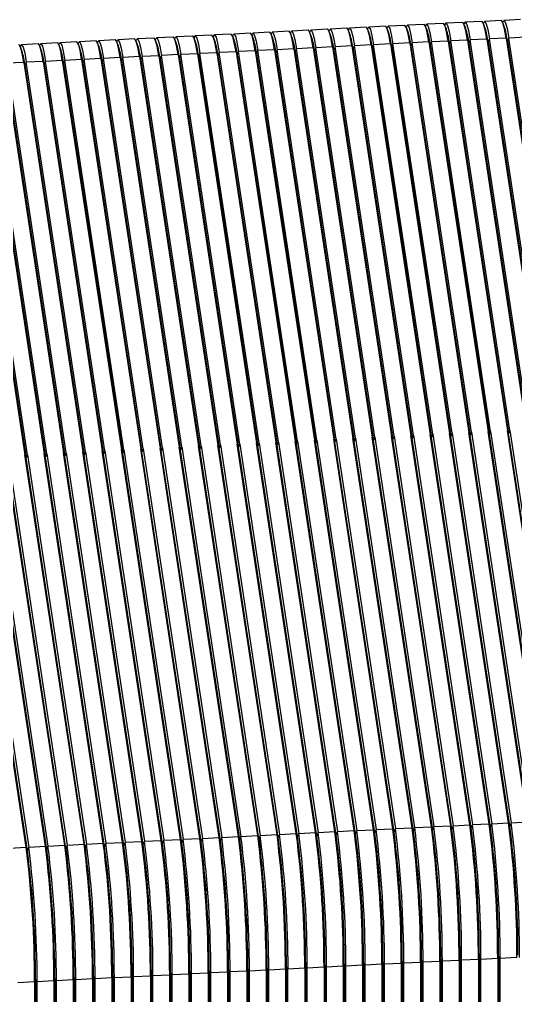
# Model space of a CAD drawing. Header units: millimetres. Extents: x 334 to 3694, y 0 to 2376.
# Drawn here: x 2527.93 to 2535.61, y 1133.98 to 1149.11 of the extents above; entities that cross this region are included whole.
import ezdxf

# ---------------------------------------------------------------- set-up
doc = ezdxf.new("R2010")
doc.units = ezdxf.units.MM
doc.header["$LTSCALE"] = 3
doc.layers.add('1_외형선', color=7, linetype='Continuous', lineweight=25)

msp = doc.modelspace()

# ---------------------------------------------------------------- linework, layer by layer
at = {"layer": '1_외형선'}
for p, q in [((2533.003, 1148.974), (2532.744, 1148.961)), ((2533.302, 1148.989), (2533.043, 1148.976)), ((2533.601, 1149.004), (2533.342, 1148.991)), ((2533.9, 1149.019), (2533.641, 1149.006)), ((2533.947, 1148.928), (2533.925, 1148.985)), ((2534.199, 1149.034), (2533.94, 1149.021)), ((2534.245, 1148.943), (2534.223, 1149.001)), ((2534.498, 1149.049), (2534.239, 1149.036)), ((2534.544, 1148.958), (2534.522, 1149.016)), ((2534.797, 1149.064), (2534.538, 1149.051)), ((2534.843, 1148.973), (2534.821, 1149.031)), ((2535.095, 1149.079), (2534.836, 1149.066)), ((2535.142, 1148.988), (2535.12, 1149.046)), ((2535.394, 1149.094), (2535.135, 1149.081)), ((2535.441, 1149.003), (2535.419, 1149.061)), ((2535.693, 1149.11), (2535.434, 1149.096)), ((2530.015, 1148.823), (2529.756, 1148.81)), ((2530.314, 1148.838), (2530.055, 1148.825)), ((2530.613, 1148.853), (2530.354, 1148.84)), ((2530.659, 1148.762), (2530.637, 1148.819)), ((2530.911, 1148.868), (2530.652, 1148.855)), ((2530.958, 1148.777), (2530.936, 1148.834)), ((2531.21, 1148.883), (2530.951, 1148.87)), ((2531.257, 1148.792), (2531.235, 1148.85)), ((2531.509, 1148.898), (2531.25, 1148.885)), ((2531.556, 1148.807), (2531.534, 1148.865)), ((2531.808, 1148.913), (2531.549, 1148.9)), ((2531.855, 1148.822), (2531.833, 1148.88)), ((2532.107, 1148.928), (2531.848, 1148.915)), ((2532.153, 1148.837), (2532.131, 1148.895)), ((2532.406, 1148.944), (2532.147, 1148.93)), ((2532.452, 1148.852), (2532.43, 1148.91)), ((2532.705, 1148.959), (2532.446, 1148.946)), ((2532.751, 1148.867), (2532.729, 1148.925)), ((2533.05, 1148.883), (2533.028, 1148.94)), ((2533.349, 1148.898), (2533.327, 1148.955)), ((2533.648, 1148.913), (2533.626, 1148.97)), ((2535.47, 1148.821), (2535.211, 1148.808)), ((2535.47, 1148.821), (2536.385, 1142.783)), ((2535.49, 1148.773), (2535.47, 1148.821)), ((2535.51, 1148.823), (2535.49, 1148.773)), ((2535.769, 1148.836), (2535.51, 1148.823)), ((2536.425, 1142.785), (2535.51, 1148.823)), ((2527.969, 1148.626), (2527.947, 1148.684)), ((2528.222, 1148.732), (2527.963, 1148.719)), ((2528.268, 1148.641), (2528.246, 1148.699)), ((2528.521, 1148.747), (2528.262, 1148.734)), ((2528.567, 1148.656), (2528.545, 1148.714)), ((2528.819, 1148.762), (2528.56, 1148.749)), ((2528.866, 1148.671), (2528.844, 1148.729)), ((2529.118, 1148.777), (2528.859, 1148.764)), ((2529.165, 1148.686), (2529.143, 1148.744)), ((2529.417, 1148.793), (2529.158, 1148.779)), ((2529.464, 1148.701), (2529.442, 1148.759)), ((2529.716, 1148.808), (2529.457, 1148.795)), ((2529.763, 1148.717), (2529.741, 1148.774)), ((2530.061, 1148.732), (2530.039, 1148.789)), ((2530.36, 1148.747), (2530.338, 1148.804)), ((2532.481, 1148.67), (2532.222, 1148.657)), ((2532.481, 1148.67), (2533.397, 1142.632)), ((2532.501, 1148.622), (2532.481, 1148.67)), ((2532.521, 1148.672), (2532.501, 1148.622)), ((2532.78, 1148.685), (2532.521, 1148.672)), ((2533.436, 1142.634), (2532.521, 1148.672)), ((2532.78, 1148.685), (2533.695, 1142.647)), ((2532.8, 1148.637), (2532.78, 1148.685)), ((2532.82, 1148.687), (2532.8, 1148.637)), ((2533.079, 1148.7), (2532.82, 1148.687)), ((2533.735, 1142.649), (2532.82, 1148.687)), ((2533.079, 1148.7), (2533.994, 1142.662)), ((2533.099, 1148.652), (2533.079, 1148.7)), ((2533.119, 1148.702), (2533.099, 1148.652)), ((2533.378, 1148.716), (2533.119, 1148.702)), ((2534.034, 1142.664), (2533.119, 1148.702)), ((2533.378, 1148.716), (2534.293, 1142.677)), ((2533.398, 1148.668), (2533.378, 1148.716)), ((2533.418, 1148.718), (2533.398, 1148.668)), ((2533.677, 1148.731), (2533.418, 1148.718)), ((2534.333, 1142.679), (2533.418, 1148.718)), ((2533.677, 1148.731), (2534.592, 1142.692)), ((2533.697, 1148.683), (2533.677, 1148.731)), ((2533.717, 1148.733), (2533.697, 1148.683)), ((2533.697, 1148.683), (2534.612, 1142.644)), ((2533.976, 1148.746), (2533.717, 1148.733)), ((2534.632, 1142.694), (2533.717, 1148.733)), ((2533.976, 1148.746), (2534.891, 1142.707)), ((2533.996, 1148.698), (2533.976, 1148.746)), ((2534.016, 1148.748), (2533.996, 1148.698)), ((2533.996, 1148.698), (2534.911, 1142.659)), ((2534.275, 1148.761), (2534.016, 1148.748)), ((2534.931, 1142.709), (2534.016, 1148.748)), ((2534.275, 1148.761), (2535.19, 1142.722)), ((2534.294, 1148.713), (2534.275, 1148.761)), ((2534.314, 1148.763), (2534.294, 1148.713)), ((2534.294, 1148.713), (2535.21, 1142.674)), ((2534.573, 1148.776), (2534.314, 1148.763)), ((2535.23, 1142.724), (2534.314, 1148.763)), ((2534.573, 1148.776), (2535.489, 1142.737)), ((2534.593, 1148.728), (2534.573, 1148.776)), ((2534.613, 1148.778), (2534.593, 1148.728)), ((2534.593, 1148.728), (2535.508, 1142.689)), ((2534.872, 1148.791), (2534.613, 1148.778)), ((2535.528, 1142.739), (2534.613, 1148.778)), ((2534.872, 1148.791), (2535.787, 1142.753)), ((2534.892, 1148.743), (2534.872, 1148.791)), ((2534.912, 1148.793), (2534.892, 1148.743)), ((2534.892, 1148.743), (2535.807, 1142.705)), ((2535.171, 1148.806), (2534.912, 1148.793)), ((2535.827, 1142.755), (2534.912, 1148.793)), ((2535.171, 1148.806), (2536.086, 1142.768)), ((2535.191, 1148.758), (2535.171, 1148.806)), ((2535.211, 1148.808), (2535.191, 1148.758)), ((2535.191, 1148.758), (2536.106, 1142.72)), ((2536.126, 1142.77), (2535.211, 1148.808)), ((2535.49, 1148.773), (2536.405, 1142.735)), ((2529.493, 1148.519), (2529.234, 1148.506)), ((2529.493, 1148.519), (2530.408, 1142.481)), ((2529.513, 1148.471), (2529.493, 1148.519)), ((2529.533, 1148.521), (2529.513, 1148.471)), ((2529.792, 1148.534), (2529.533, 1148.521)), ((2530.448, 1142.483), (2529.533, 1148.521)), ((2529.792, 1148.534), (2530.707, 1142.496)), ((2529.812, 1148.486), (2529.792, 1148.534)), ((2529.832, 1148.536), (2529.812, 1148.486)), ((2530.091, 1148.549), (2529.832, 1148.536)), ((2530.747, 1142.498), (2529.832, 1148.536)), ((2530.091, 1148.549), (2531.006, 1142.511)), ((2530.11, 1148.501), (2530.091, 1148.549)), ((2530.13, 1148.551), (2530.11, 1148.501)), ((2530.389, 1148.565), (2530.13, 1148.551)), ((2531.046, 1142.513), (2530.13, 1148.551)), ((2530.389, 1148.565), (2531.305, 1142.526)), ((2530.409, 1148.517), (2530.389, 1148.565)), ((2530.429, 1148.567), (2530.409, 1148.517)), ((2530.409, 1148.517), (2531.324, 1142.478)), ((2530.688, 1148.58), (2530.429, 1148.567)), ((2531.344, 1142.528), (2530.429, 1148.567)), ((2530.688, 1148.58), (2531.603, 1142.541)), ((2530.708, 1148.532), (2530.688, 1148.58)), ((2530.728, 1148.582), (2530.708, 1148.532)), ((2530.708, 1148.532), (2531.623, 1142.493)), ((2530.987, 1148.595), (2530.728, 1148.582)), ((2531.643, 1142.543), (2530.728, 1148.582)), ((2530.987, 1148.595), (2531.902, 1142.556)), ((2531.007, 1148.547), (2530.987, 1148.595)), ((2531.027, 1148.597), (2531.007, 1148.547)), ((2531.007, 1148.547), (2531.922, 1142.508)), ((2531.286, 1148.61), (2531.027, 1148.597)), ((2531.942, 1142.558), (2531.027, 1148.597)), ((2531.286, 1148.61), (2532.201, 1142.571)), ((2531.306, 1148.562), (2531.286, 1148.61)), ((2531.326, 1148.612), (2531.306, 1148.562)), ((2531.306, 1148.562), (2532.221, 1142.523)), ((2531.585, 1148.625), (2531.326, 1148.612)), ((2532.241, 1142.573), (2531.326, 1148.612)), ((2531.585, 1148.625), (2532.5, 1142.586)), ((2531.605, 1148.577), (2531.585, 1148.625)), ((2531.625, 1148.627), (2531.605, 1148.577)), ((2531.605, 1148.577), (2532.52, 1142.539)), ((2531.884, 1148.64), (2531.625, 1148.627)), ((2532.54, 1142.588), (2531.625, 1148.627)), ((2531.884, 1148.64), (2532.799, 1142.602)), ((2531.904, 1148.592), (2531.884, 1148.64)), ((2531.924, 1148.642), (2531.904, 1148.592)), ((2531.904, 1148.592), (2532.819, 1142.554)), ((2532.183, 1148.655), (2531.924, 1148.642)), ((2532.839, 1142.604), (2531.924, 1148.642)), ((2532.183, 1148.655), (2533.098, 1142.617)), ((2532.202, 1148.607), (2532.183, 1148.655)), ((2532.222, 1148.657), (2532.202, 1148.607)), ((2532.202, 1148.607), (2533.118, 1142.569)), ((2533.138, 1142.619), (2532.222, 1148.657)), ((2532.501, 1148.622), (2533.416, 1142.584)), ((2532.8, 1148.637), (2533.715, 1142.599)), ((2533.099, 1148.652), (2534.014, 1142.614)), ((2533.398, 1148.668), (2534.313, 1142.629)), ((2527.102, 1148.399), (2528.017, 1142.36)), ((2528.057, 1142.362), (2527.142, 1148.401)), ((2527.401, 1148.414), (2528.316, 1142.375)), ((2527.421, 1148.366), (2528.336, 1142.327)), ((2528.356, 1142.377), (2527.441, 1148.416)), ((2527.7, 1148.429), (2528.615, 1142.39)), ((2527.72, 1148.381), (2528.635, 1142.342)), ((2527.999, 1148.444), (2527.74, 1148.431)), ((2528.655, 1142.392), (2527.74, 1148.431)), ((2527.999, 1148.444), (2528.914, 1142.405)), ((2528.018, 1148.396), (2527.999, 1148.444)), ((2528.038, 1148.446), (2528.018, 1148.396)), ((2528.018, 1148.396), (2528.934, 1142.357)), ((2528.297, 1148.459), (2528.038, 1148.446)), ((2528.954, 1142.407), (2528.038, 1148.446)), ((2528.297, 1148.459), (2529.213, 1142.42)), ((2528.317, 1148.411), (2528.297, 1148.459)), ((2528.337, 1148.461), (2528.317, 1148.411)), ((2528.317, 1148.411), (2529.232, 1142.372)), ((2528.596, 1148.474), (2528.337, 1148.461)), ((2529.252, 1142.422), (2528.337, 1148.461)), ((2528.596, 1148.474), (2529.511, 1142.436)), ((2528.616, 1148.426), (2528.596, 1148.474)), ((2528.636, 1148.476), (2528.616, 1148.426)), ((2528.616, 1148.426), (2529.531, 1142.388)), ((2528.895, 1148.489), (2528.636, 1148.476)), ((2529.551, 1142.438), (2528.636, 1148.476)), ((2528.895, 1148.489), (2529.81, 1142.451)), ((2528.915, 1148.441), (2528.895, 1148.489)), ((2528.935, 1148.491), (2528.915, 1148.441)), ((2528.915, 1148.441), (2529.83, 1142.403)), ((2529.194, 1148.504), (2528.935, 1148.491)), ((2529.85, 1142.453), (2528.935, 1148.491)), ((2529.194, 1148.504), (2530.109, 1142.466)), ((2529.214, 1148.456), (2529.194, 1148.504)), ((2529.234, 1148.506), (2529.214, 1148.456)), ((2529.214, 1148.456), (2530.129, 1142.418)), ((2530.149, 1142.468), (2529.234, 1148.506)), ((2529.513, 1148.471), (2530.428, 1142.433)), ((2529.812, 1148.486), (2530.727, 1142.448)), ((2530.11, 1148.501), (2531.026, 1142.463)), ((2527.122, 1148.351), (2528.037, 1142.312)), ((2534.013, 1136.578), (2533.098, 1142.617)), ((2533.118, 1142.569), (2533.098, 1142.617)), ((2533.138, 1142.619), (2533.118, 1142.569)), ((2533.138, 1142.619), (2534.053, 1136.58)), ((2534.312, 1136.593), (2533.397, 1142.632)), ((2533.416, 1142.584), (2533.397, 1142.632)), ((2533.436, 1142.634), (2533.416, 1142.584)), ((2533.436, 1142.634), (2534.352, 1136.595)), ((2534.611, 1136.608), (2533.695, 1142.647)), ((2533.715, 1142.599), (2533.695, 1142.647)), ((2533.735, 1142.649), (2533.715, 1142.599)), ((2533.735, 1142.649), (2534.65, 1136.61)), ((2534.909, 1136.624), (2533.994, 1142.662)), ((2534.014, 1142.614), (2533.994, 1142.662)), ((2534.034, 1142.664), (2534.014, 1142.614)), ((2534.034, 1142.664), (2534.949, 1136.626)), ((2535.208, 1136.639), (2534.293, 1142.677)), ((2534.313, 1142.629), (2534.293, 1142.677)), ((2534.333, 1142.679), (2534.313, 1142.629)), ((2535.228, 1136.591), (2534.313, 1142.629)), ((2534.333, 1142.679), (2535.248, 1136.641)), ((2535.507, 1136.654), (2534.592, 1142.692)), ((2534.612, 1142.644), (2534.592, 1142.692)), ((2534.632, 1142.694), (2534.612, 1142.644)), ((2535.527, 1136.606), (2534.612, 1142.644)), ((2534.632, 1142.694), (2535.547, 1136.656)), ((2535.806, 1136.669), (2534.891, 1142.707)), ((2534.911, 1142.659), (2534.891, 1142.707)), ((2534.931, 1142.709), (2534.911, 1142.659)), ((2535.826, 1136.621), (2534.911, 1142.659)), ((2534.931, 1142.709), (2535.846, 1136.671)), ((2536.105, 1136.684), (2535.19, 1142.722)), ((2535.21, 1142.674), (2535.19, 1142.722)), ((2535.23, 1142.724), (2535.21, 1142.674)), ((2536.125, 1136.636), (2535.21, 1142.674)), ((2535.23, 1142.724), (2536.145, 1136.686)), ((2536.404, 1136.699), (2535.489, 1142.737)), ((2535.508, 1142.689), (2535.489, 1142.737)), ((2535.528, 1142.739), (2535.508, 1142.689)), ((2536.424, 1136.651), (2535.508, 1142.689)), ((2535.528, 1142.739), (2536.444, 1136.701)), ((2531.024, 1136.427), (2530.109, 1142.466)), ((2530.129, 1142.418), (2530.109, 1142.466)), ((2530.149, 1142.468), (2530.129, 1142.418)), ((2530.149, 1142.468), (2531.064, 1136.429)), ((2531.323, 1136.442), (2530.408, 1142.481)), ((2530.428, 1142.433), (2530.408, 1142.481)), ((2530.448, 1142.483), (2530.428, 1142.433)), ((2530.448, 1142.483), (2531.363, 1136.444)), ((2531.622, 1136.457), (2530.707, 1142.496)), ((2530.727, 1142.448), (2530.707, 1142.496)), ((2530.747, 1142.498), (2530.727, 1142.448)), ((2530.747, 1142.498), (2531.662, 1136.459)), ((2531.921, 1136.473), (2531.006, 1142.511)), ((2531.026, 1142.463), (2531.006, 1142.511)), ((2531.046, 1142.513), (2531.026, 1142.463)), ((2531.046, 1142.513), (2531.961, 1136.475)), ((2532.22, 1136.488), (2531.305, 1142.526)), ((2531.324, 1142.478), (2531.305, 1142.526)), ((2531.344, 1142.528), (2531.324, 1142.478)), ((2532.24, 1136.44), (2531.324, 1142.478)), ((2531.344, 1142.528), (2532.26, 1136.49)), ((2532.519, 1136.503), (2531.603, 1142.541)), ((2531.623, 1142.493), (2531.603, 1142.541)), ((2531.643, 1142.543), (2531.623, 1142.493)), ((2532.538, 1136.455), (2531.623, 1142.493)), ((2531.643, 1142.543), (2532.558, 1136.505)), ((2532.817, 1136.518), (2531.902, 1142.556)), ((2531.922, 1142.508), (2531.902, 1142.556)), ((2531.942, 1142.558), (2531.922, 1142.508)), ((2532.837, 1136.47), (2531.922, 1142.508)), ((2531.942, 1142.558), (2532.857, 1136.52)), ((2533.116, 1136.533), (2532.201, 1142.571)), ((2532.221, 1142.523), (2532.201, 1142.571)), ((2532.241, 1142.573), (2532.221, 1142.523)), ((2533.136, 1136.485), (2532.221, 1142.523)), ((2532.241, 1142.573), (2533.156, 1136.535)), ((2533.415, 1136.548), (2532.5, 1142.586)), ((2532.52, 1142.539), (2532.5, 1142.586)), ((2532.54, 1142.588), (2532.52, 1142.539)), ((2533.435, 1136.5), (2532.52, 1142.539)), ((2532.54, 1142.588), (2533.455, 1136.55)), ((2533.714, 1136.563), (2532.799, 1142.602)), ((2532.819, 1142.554), (2532.799, 1142.602)), ((2532.839, 1142.604), (2532.819, 1142.554)), ((2533.734, 1136.515), (2532.819, 1142.554)), ((2532.839, 1142.604), (2533.754, 1136.565)), ((2534.033, 1136.53), (2533.118, 1142.569)), ((2534.332, 1136.545), (2533.416, 1142.584)), ((2534.63, 1136.56), (2533.715, 1142.599)), ((2534.929, 1136.576), (2534.014, 1142.614)), ((2528.036, 1136.276), (2527.121, 1142.315)), ((2527.16, 1142.317), (2528.076, 1136.278)), ((2528.335, 1136.291), (2527.419, 1142.33)), ((2527.459, 1142.332), (2528.374, 1136.293)), ((2528.633, 1136.307), (2527.718, 1142.345)), ((2527.758, 1142.347), (2528.673, 1136.309)), ((2528.932, 1136.322), (2528.017, 1142.36)), ((2528.037, 1142.312), (2528.017, 1142.36)), ((2528.057, 1142.362), (2528.037, 1142.312)), ((2528.057, 1142.362), (2528.972, 1136.324)), ((2529.231, 1136.337), (2528.316, 1142.375)), ((2528.336, 1142.327), (2528.316, 1142.375)), ((2528.356, 1142.377), (2528.336, 1142.327)), ((2529.251, 1136.289), (2528.336, 1142.327)), ((2528.356, 1142.377), (2529.271, 1136.339)), ((2529.53, 1136.352), (2528.615, 1142.39)), ((2528.635, 1142.342), (2528.615, 1142.39)), ((2528.655, 1142.392), (2528.635, 1142.342)), ((2529.55, 1136.304), (2528.635, 1142.342)), ((2528.655, 1142.392), (2529.57, 1136.354)), ((2529.829, 1136.367), (2528.914, 1142.405)), ((2528.934, 1142.357), (2528.914, 1142.405)), ((2528.954, 1142.407), (2528.934, 1142.357)), ((2529.849, 1136.319), (2528.934, 1142.357)), ((2528.954, 1142.407), (2529.869, 1136.369)), ((2530.128, 1136.382), (2529.213, 1142.42)), ((2529.232, 1142.372), (2529.213, 1142.42)), ((2529.252, 1142.422), (2529.232, 1142.372)), ((2530.148, 1136.334), (2529.232, 1142.372)), ((2529.252, 1142.422), (2530.168, 1136.384)), ((2530.427, 1136.397), (2529.511, 1142.436)), ((2529.531, 1142.388), (2529.511, 1142.436)), ((2529.551, 1142.438), (2529.531, 1142.388)), ((2530.446, 1136.349), (2529.531, 1142.388)), ((2529.551, 1142.438), (2530.466, 1136.399)), ((2530.725, 1136.412), (2529.81, 1142.451)), ((2529.83, 1142.403), (2529.81, 1142.451)), ((2529.85, 1142.453), (2529.83, 1142.403)), ((2530.745, 1136.364), (2529.83, 1142.403)), ((2529.85, 1142.453), (2530.765, 1136.414)), ((2531.044, 1136.379), (2530.129, 1142.418)), ((2531.343, 1136.394), (2530.428, 1142.433)), ((2531.642, 1136.409), (2530.727, 1142.448)), ((2531.941, 1136.425), (2531.026, 1142.463)), ((2528.056, 1136.228), (2527.14, 1142.267)), ((2528.354, 1136.243), (2527.439, 1142.282)), ((2528.653, 1136.259), (2527.738, 1142.297)), ((2528.952, 1136.274), (2528.037, 1142.312)), ((2533.455, 1136.55), (2533.714, 1136.563)), ((2533.734, 1136.515), (2533.714, 1136.563)), ((2533.754, 1136.565), (2533.734, 1136.515)), ((2533.754, 1136.565), (2534.013, 1136.578)), ((2534.033, 1136.53), (2534.013, 1136.578)), ((2534.053, 1136.58), (2534.033, 1136.53)), ((2534.053, 1136.58), (2534.312, 1136.593)), ((2534.332, 1136.545), (2534.312, 1136.593)), ((2534.352, 1136.595), (2534.332, 1136.545)), ((2534.352, 1136.595), (2534.611, 1136.608)), ((2534.63, 1136.56), (2534.611, 1136.608)), ((2534.65, 1136.61), (2534.63, 1136.56)), ((2534.65, 1136.61), (2534.909, 1136.624)), ((2534.929, 1136.576), (2534.909, 1136.624)), ((2534.949, 1136.626), (2534.929, 1136.576)), ((2534.949, 1136.626), (2535.208, 1136.639)), ((2535.228, 1136.591), (2535.208, 1136.639)), ((2535.248, 1136.641), (2535.228, 1136.591)), ((2535.248, 1136.641), (2535.507, 1136.654)), ((2535.527, 1136.606), (2535.507, 1136.654)), ((2535.547, 1136.656), (2535.527, 1136.606)), ((2535.547, 1136.656), (2535.806, 1136.669)), ((2530.466, 1136.399), (2530.725, 1136.412)), ((2530.745, 1136.364), (2530.725, 1136.412)), ((2530.765, 1136.414), (2530.745, 1136.364)), ((2530.765, 1136.414), (2531.024, 1136.427)), ((2531.044, 1136.379), (2531.024, 1136.427)), ((2531.064, 1136.429), (2531.044, 1136.379)), ((2531.064, 1136.429), (2531.323, 1136.442)), ((2531.343, 1136.394), (2531.323, 1136.442)), ((2531.363, 1136.444), (2531.343, 1136.394)), ((2531.363, 1136.444), (2531.622, 1136.457)), ((2531.642, 1136.409), (2531.622, 1136.457)), ((2531.662, 1136.459), (2531.642, 1136.409)), ((2531.662, 1136.459), (2531.921, 1136.473)), ((2531.941, 1136.425), (2531.921, 1136.473)), ((2531.961, 1136.475), (2531.941, 1136.425)), ((2531.961, 1136.475), (2532.22, 1136.488)), ((2532.24, 1136.44), (2532.22, 1136.488)), ((2532.26, 1136.49), (2532.24, 1136.44)), ((2532.26, 1136.49), (2532.519, 1136.503)), ((2532.538, 1136.455), (2532.519, 1136.503)), ((2532.558, 1136.505), (2532.538, 1136.455)), ((2532.558, 1136.505), (2532.817, 1136.518)), ((2532.837, 1136.47), (2532.817, 1136.518)), ((2532.857, 1136.52), (2532.837, 1136.47)), ((2532.857, 1136.52), (2533.116, 1136.533)), ((2533.136, 1136.485), (2533.116, 1136.533)), ((2533.156, 1136.535), (2533.136, 1136.485)), ((2533.156, 1136.535), (2533.415, 1136.548)), ((2533.435, 1136.5), (2533.415, 1136.548)), ((2533.455, 1136.55), (2533.435, 1136.5)), ((2527.777, 1136.263), (2528.036, 1136.276)), ((2528.056, 1136.228), (2528.036, 1136.276)), ((2528.076, 1136.278), (2528.056, 1136.228)), ((2528.076, 1136.278), (2528.335, 1136.291)), ((2528.354, 1136.243), (2528.335, 1136.291)), ((2528.374, 1136.293), (2528.354, 1136.243)), ((2528.374, 1136.293), (2528.633, 1136.307)), ((2528.653, 1136.259), (2528.633, 1136.307)), ((2528.673, 1136.309), (2528.653, 1136.259)), ((2528.673, 1136.309), (2528.932, 1136.322)), ((2528.952, 1136.274), (2528.932, 1136.322)), ((2528.972, 1136.324), (2528.952, 1136.274)), ((2528.972, 1136.324), (2529.231, 1136.337)), ((2529.251, 1136.289), (2529.231, 1136.337)), ((2529.271, 1136.339), (2529.251, 1136.289)), ((2529.271, 1136.339), (2529.53, 1136.352)), ((2529.55, 1136.304), (2529.53, 1136.352)), ((2529.57, 1136.354), (2529.55, 1136.304)), ((2529.57, 1136.354), (2529.829, 1136.367)), ((2529.849, 1136.319), (2529.829, 1136.367)), ((2529.869, 1136.369), (2529.849, 1136.319)), ((2529.869, 1136.369), (2530.128, 1136.382)), ((2530.148, 1136.334), (2530.128, 1136.382)), ((2530.168, 1136.384), (2530.148, 1136.334)), ((2530.168, 1136.384), (2530.427, 1136.397)), ((2530.446, 1136.349), (2530.427, 1136.397)), ((2530.466, 1136.399), (2530.446, 1136.349)), ((2532.664, 1134.451), (2532.649, 1134.415)), ((2532.689, 1134.417), (2532.664, 1134.451)), ((2532.664, 1134.451), (2532.664, 1132.981)), ((2532.963, 1134.466), (2532.948, 1134.43)), ((2532.988, 1134.432), (2532.963, 1134.466)), ((2532.963, 1134.466), (2532.963, 1132.996)), ((2533.247, 1134.445), (2532.988, 1134.432)), ((2533.262, 1134.481), (2533.247, 1134.445)), ((2533.247, 1134.445), (2533.247, 1132.976)), ((2533.287, 1134.448), (2533.262, 1134.481)), ((2533.262, 1134.481), (2533.262, 1133.011)), ((2533.546, 1134.461), (2533.287, 1134.448)), ((2533.287, 1132.978), (2533.287, 1134.448)), ((2533.561, 1134.496), (2533.546, 1134.461)), ((2533.546, 1134.461), (2533.546, 1132.991)), ((2533.586, 1134.463), (2533.561, 1134.496)), ((2533.561, 1134.496), (2533.561, 1133.026)), ((2533.845, 1134.476), (2533.586, 1134.463)), ((2533.586, 1132.993), (2533.586, 1134.463)), ((2533.859, 1134.511), (2533.845, 1134.476)), ((2533.845, 1134.476), (2533.845, 1133.006)), ((2533.885, 1134.478), (2533.859, 1134.511)), ((2533.859, 1134.511), (2533.859, 1133.041)), ((2534.144, 1134.491), (2533.885, 1134.478)), ((2533.885, 1133.008), (2533.885, 1134.478)), ((2534.158, 1134.526), (2534.144, 1134.491)), ((2534.144, 1134.491), (2534.144, 1133.021)), ((2534.183, 1134.493), (2534.158, 1134.526)), ((2534.158, 1134.526), (2534.158, 1133.057)), ((2534.442, 1134.506), (2534.183, 1134.493)), ((2534.183, 1133.023), (2534.183, 1134.493)), ((2534.457, 1134.541), (2534.442, 1134.506)), ((2534.442, 1134.506), (2534.442, 1133.036)), ((2534.482, 1134.508), (2534.457, 1134.541)), ((2534.457, 1134.541), (2534.457, 1133.072)), ((2534.741, 1134.521), (2534.482, 1134.508)), ((2534.482, 1133.038), (2534.482, 1134.508)), ((2534.756, 1134.556), (2534.741, 1134.521)), ((2534.741, 1134.521), (2534.741, 1133.051)), ((2534.781, 1134.523), (2534.756, 1134.556)), ((2534.756, 1134.556), (2534.756, 1133.087)), ((2535.04, 1134.536), (2534.781, 1134.523)), ((2534.781, 1133.053), (2534.781, 1134.523)), ((2535.055, 1134.572), (2535.04, 1134.536)), ((2535.04, 1134.536), (2535.04, 1133.066)), ((2535.08, 1134.538), (2535.055, 1134.572)), ((2535.055, 1134.572), (2535.055, 1133.102)), ((2535.339, 1134.551), (2535.08, 1134.538)), ((2535.08, 1133.068), (2535.08, 1134.538)), ((2535.354, 1134.587), (2535.339, 1134.551)), ((2535.339, 1134.551), (2535.339, 1133.081)), ((2535.379, 1134.553), (2535.354, 1134.587)), ((2535.354, 1134.587), (2535.354, 1133.117)), ((2535.638, 1134.566), (2535.379, 1134.553)), ((2535.379, 1133.083), (2535.379, 1134.553)), ((2529.675, 1134.3), (2529.661, 1134.264)), ((2529.701, 1134.266), (2529.675, 1134.3)), ((2529.675, 1134.3), (2529.675, 1132.83)), ((2529.974, 1134.315), (2529.96, 1134.279)), ((2529.999, 1134.281), (2529.974, 1134.315)), ((2529.974, 1134.315), (2529.974, 1132.845)), ((2530.258, 1134.295), (2529.999, 1134.281)), ((2530.273, 1134.33), (2530.258, 1134.295)), ((2530.258, 1134.295), (2530.258, 1132.825)), ((2530.298, 1134.297), (2530.273, 1134.33)), ((2530.273, 1134.33), (2530.273, 1132.86)), ((2530.557, 1134.31), (2530.298, 1134.297)), ((2530.298, 1132.827), (2530.298, 1134.297)), ((2530.572, 1134.345), (2530.557, 1134.31)), ((2530.557, 1134.31), (2530.557, 1132.84)), ((2530.597, 1134.312), (2530.572, 1134.345)), ((2530.572, 1134.345), (2530.572, 1132.875)), ((2530.856, 1134.325), (2530.597, 1134.312)), ((2530.597, 1132.842), (2530.597, 1134.312)), ((2530.871, 1134.36), (2530.856, 1134.325)), ((2530.856, 1134.325), (2530.856, 1132.855)), ((2530.896, 1134.327), (2530.871, 1134.36)), ((2530.871, 1134.36), (2530.871, 1132.89)), ((2531.155, 1134.34), (2530.896, 1134.327)), ((2530.896, 1132.857), (2530.896, 1134.327)), ((2531.17, 1134.375), (2531.155, 1134.34)), ((2531.155, 1134.34), (2531.155, 1132.87)), ((2531.195, 1134.342), (2531.17, 1134.375)), ((2531.17, 1134.375), (2531.17, 1132.906)), ((2531.454, 1134.355), (2531.195, 1134.342)), ((2531.195, 1132.872), (2531.195, 1134.342)), ((2531.469, 1134.39), (2531.454, 1134.355)), ((2531.454, 1134.355), (2531.454, 1132.885)), ((2531.494, 1134.357), (2531.469, 1134.39)), ((2531.469, 1134.39), (2531.469, 1132.921)), ((2531.753, 1134.37), (2531.494, 1134.357)), ((2531.494, 1132.887), (2531.494, 1134.357)), ((2531.767, 1134.406), (2531.753, 1134.37)), ((2531.753, 1134.37), (2531.753, 1132.9)), ((2531.793, 1134.372), (2531.767, 1134.406)), ((2531.767, 1134.406), (2531.767, 1132.936)), ((2532.052, 1134.385), (2531.793, 1134.372)), ((2531.793, 1132.902), (2531.793, 1134.372)), ((2532.066, 1134.421), (2532.052, 1134.385)), ((2532.052, 1134.385), (2532.052, 1132.915)), ((2532.091, 1134.387), (2532.066, 1134.421)), ((2532.066, 1134.421), (2532.066, 1132.951)), ((2532.35, 1134.4), (2532.091, 1134.387)), ((2532.091, 1132.917), (2532.091, 1134.387)), ((2532.365, 1134.436), (2532.35, 1134.4)), ((2532.35, 1134.4), (2532.35, 1132.93)), ((2532.39, 1134.402), (2532.365, 1134.436)), ((2532.365, 1134.436), (2532.365, 1132.966)), ((2532.649, 1134.415), (2532.39, 1134.402)), ((2532.39, 1132.932), (2532.39, 1134.402)), ((2532.649, 1134.415), (2532.649, 1132.946)), ((2532.948, 1134.43), (2532.689, 1134.417)), ((2532.689, 1132.948), (2532.689, 1134.417)), ((2532.948, 1134.43), (2532.948, 1132.961)), ((2532.988, 1132.963), (2532.988, 1134.432)), ((2528.166, 1134.189), (2527.907, 1134.176)), ((2528.181, 1134.224), (2528.166, 1134.189)), ((2528.166, 1134.189), (2528.166, 1132.719)), ((2528.206, 1134.191), (2528.181, 1134.224)), ((2528.181, 1134.224), (2528.181, 1132.755)), ((2528.465, 1134.204), (2528.206, 1134.191)), ((2528.206, 1132.721), (2528.206, 1134.191)), ((2528.48, 1134.239), (2528.465, 1134.204)), ((2528.465, 1134.204), (2528.465, 1132.734)), ((2528.505, 1134.206), (2528.48, 1134.239)), ((2528.48, 1134.239), (2528.48, 1132.77)), ((2528.764, 1134.219), (2528.505, 1134.206)), ((2528.505, 1132.736), (2528.505, 1134.206)), ((2528.779, 1134.255), (2528.764, 1134.219)), ((2528.764, 1134.219), (2528.764, 1132.749)), ((2528.804, 1134.221), (2528.779, 1134.255)), ((2528.779, 1134.255), (2528.779, 1132.785)), ((2529.063, 1134.234), (2528.804, 1134.221)), ((2528.804, 1132.751), (2528.804, 1134.221)), ((2529.078, 1134.27), (2529.063, 1134.234)), ((2529.063, 1134.234), (2529.063, 1132.764)), ((2529.103, 1134.236), (2529.078, 1134.27)), ((2529.078, 1134.27), (2529.078, 1132.8)), ((2529.362, 1134.249), (2529.103, 1134.236)), ((2529.103, 1132.766), (2529.103, 1134.236)), ((2529.377, 1134.285), (2529.362, 1134.249)), ((2529.362, 1134.249), (2529.362, 1132.779)), ((2529.402, 1134.251), (2529.377, 1134.285)), ((2529.377, 1134.285), (2529.377, 1132.815)), ((2529.661, 1134.264), (2529.402, 1134.251)), ((2529.402, 1132.782), (2529.402, 1134.251)), ((2529.661, 1134.264), (2529.661, 1132.795)), ((2529.96, 1134.279), (2529.701, 1134.266)), ((2529.701, 1132.797), (2529.701, 1134.266)), ((2529.96, 1134.279), (2529.96, 1132.81)), ((2529.999, 1132.812), (2529.999, 1134.281))]:
    msp.add_line(p, q, dxfattribs=at)
at = {"layer": '1_외형선', "flags": 128}
for points in [[(2533.079, 1148.7), (2533.054, 1148.845), (2533.029, 1148.937), (2533.007, 1148.973), (2533.003, 1148.974)], [(2533.025, 1148.948), (2533.027, 1148.954), (2533.046, 1148.975), (2533.069, 1148.939), (2533.093, 1148.847), (2533.119, 1148.702)], [(2533.378, 1148.716), (2533.352, 1148.86), (2533.328, 1148.952), (2533.305, 1148.988), (2533.302, 1148.989)], [(2533.324, 1148.963), (2533.325, 1148.969), (2533.345, 1148.99), (2533.368, 1148.954), (2533.392, 1148.862), (2533.418, 1148.718)], [(2533.677, 1148.731), (2533.651, 1148.875), (2533.627, 1148.967), (2533.604, 1149.003), (2533.601, 1149.004)], [(2533.622, 1148.978), (2533.624, 1148.984), (2533.644, 1149.005), (2533.667, 1148.969), (2533.691, 1148.877), (2533.717, 1148.733)], [(2533.976, 1148.746), (2533.95, 1148.89), (2533.926, 1148.983), (2533.903, 1149.019), (2533.9, 1149.019)], [(2533.921, 1148.994), (2533.923, 1148.999), (2533.943, 1149.021), (2533.966, 1148.985), (2533.99, 1148.892), (2534.016, 1148.748)], [(2534.275, 1148.761), (2534.249, 1148.906), (2534.225, 1148.998), (2534.202, 1149.034), (2534.199, 1149.034)], [(2534.22, 1149.009), (2534.222, 1149.014), (2534.242, 1149.036), (2534.264, 1149), (2534.289, 1148.908), (2534.314, 1148.763)], [(2534.573, 1148.776), (2534.548, 1148.921), (2534.523, 1149.013), (2534.501, 1149.049), (2534.498, 1149.049)], [(2534.519, 1149.024), (2534.521, 1149.029), (2534.541, 1149.051), (2534.563, 1149.015), (2534.588, 1148.923), (2534.613, 1148.778)], [(2534.872, 1148.791), (2534.847, 1148.936), (2534.822, 1149.028), (2534.8, 1149.064), (2534.797, 1149.064)], [(2534.818, 1149.039), (2534.82, 1149.044), (2534.839, 1149.066), (2534.862, 1149.03), (2534.887, 1148.938), (2534.912, 1148.793)], [(2535.171, 1148.806), (2535.146, 1148.951), (2535.121, 1149.043), (2535.099, 1149.079), (2535.095, 1149.079)], [(2535.117, 1149.054), (2535.119, 1149.059), (2535.138, 1149.081), (2535.161, 1149.045), (2535.185, 1148.953), (2535.211, 1148.808)], [(2535.47, 1148.821), (2535.444, 1148.966), (2535.42, 1149.058), (2535.397, 1149.094), (2535.394, 1149.094)], [(2535.416, 1149.069), (2535.417, 1149.074), (2535.437, 1149.096), (2535.46, 1149.06), (2535.484, 1148.968), (2535.51, 1148.823)], [(2530.091, 1148.549), (2530.065, 1148.694), (2530.041, 1148.786), (2530.018, 1148.822), (2530.015, 1148.823)], [(2530.036, 1148.797), (2530.038, 1148.803), (2530.058, 1148.824), (2530.08, 1148.788), (2530.105, 1148.696), (2530.13, 1148.551)], [(2530.389, 1148.565), (2530.364, 1148.709), (2530.339, 1148.801), (2530.317, 1148.837), (2530.314, 1148.838)], [(2530.335, 1148.812), (2530.337, 1148.818), (2530.357, 1148.839), (2530.379, 1148.803), (2530.404, 1148.711), (2530.429, 1148.567)], [(2530.688, 1148.58), (2530.663, 1148.724), (2530.638, 1148.817), (2530.616, 1148.852), (2530.613, 1148.853)], [(2530.634, 1148.828), (2530.636, 1148.833), (2530.655, 1148.855), (2530.678, 1148.819), (2530.703, 1148.726), (2530.728, 1148.582)], [(2530.987, 1148.595), (2530.962, 1148.74), (2530.937, 1148.832), (2530.914, 1148.868), (2530.911, 1148.868)], [(2530.933, 1148.843), (2530.935, 1148.848), (2530.954, 1148.87), (2530.977, 1148.834), (2531.001, 1148.742), (2531.027, 1148.597)], [(2531.286, 1148.61), (2531.26, 1148.755), (2531.236, 1148.847), (2531.213, 1148.883), (2531.21, 1148.883)], [(2531.232, 1148.858), (2531.233, 1148.863), (2531.253, 1148.885), (2531.276, 1148.849), (2531.3, 1148.757), (2531.326, 1148.612)], [(2531.585, 1148.625), (2531.559, 1148.77), (2531.535, 1148.862), (2531.512, 1148.898), (2531.509, 1148.898)], [(2531.53, 1148.873), (2531.532, 1148.878), (2531.552, 1148.9), (2531.575, 1148.864), (2531.599, 1148.772), (2531.625, 1148.627)], [(2531.884, 1148.64), (2531.858, 1148.785), (2531.834, 1148.877), (2531.811, 1148.913), (2531.808, 1148.913)], [(2531.829, 1148.888), (2531.831, 1148.893), (2531.851, 1148.915), (2531.874, 1148.879), (2531.898, 1148.787), (2531.924, 1148.642)], [(2532.183, 1148.655), (2532.157, 1148.8), (2532.133, 1148.892), (2532.11, 1148.928), (2532.107, 1148.928)], [(2532.128, 1148.903), (2532.13, 1148.908), (2532.15, 1148.93), (2532.172, 1148.894), (2532.197, 1148.802), (2532.222, 1148.657)], [(2532.481, 1148.67), (2532.456, 1148.815), (2532.431, 1148.907), (2532.409, 1148.943), (2532.406, 1148.944)], [(2532.427, 1148.918), (2532.429, 1148.923), (2532.449, 1148.945), (2532.471, 1148.909), (2532.496, 1148.817), (2532.521, 1148.672)], [(2532.78, 1148.685), (2532.755, 1148.83), (2532.73, 1148.922), (2532.708, 1148.958), (2532.705, 1148.959)], [(2532.726, 1148.933), (2532.728, 1148.939), (2532.747, 1148.96), (2532.77, 1148.924), (2532.795, 1148.832), (2532.82, 1148.687)], [(2527.999, 1148.444), (2527.973, 1148.589), (2527.949, 1148.681), (2527.926, 1148.717), (2527.923, 1148.717)], [(2527.944, 1148.692), (2527.946, 1148.697), (2527.966, 1148.719), (2527.988, 1148.683), (2528.013, 1148.591), (2528.038, 1148.446)], [(2528.297, 1148.459), (2528.272, 1148.604), (2528.247, 1148.696), (2528.225, 1148.732), (2528.222, 1148.732)], [(2528.243, 1148.707), (2528.245, 1148.712), (2528.265, 1148.734), (2528.287, 1148.698), (2528.312, 1148.606), (2528.337, 1148.461)], [(2528.596, 1148.474), (2528.571, 1148.619), (2528.546, 1148.711), (2528.524, 1148.747), (2528.521, 1148.747)], [(2528.542, 1148.722), (2528.544, 1148.727), (2528.563, 1148.749), (2528.586, 1148.713), (2528.611, 1148.621), (2528.636, 1148.476)], [(2528.895, 1148.489), (2528.87, 1148.634), (2528.845, 1148.726), (2528.822, 1148.762), (2528.819, 1148.762)], [(2528.841, 1148.737), (2528.843, 1148.742), (2528.862, 1148.764), (2528.885, 1148.728), (2528.909, 1148.636), (2528.935, 1148.491)], [(2529.194, 1148.504), (2529.168, 1148.649), (2529.144, 1148.741), (2529.121, 1148.777), (2529.118, 1148.777)], [(2529.14, 1148.752), (2529.141, 1148.757), (2529.161, 1148.779), (2529.184, 1148.743), (2529.208, 1148.651), (2529.234, 1148.506)], [(2529.493, 1148.519), (2529.467, 1148.664), (2529.443, 1148.756), (2529.42, 1148.792), (2529.417, 1148.793)], [(2529.438, 1148.767), (2529.44, 1148.773), (2529.46, 1148.794), (2529.483, 1148.758), (2529.507, 1148.666), (2529.533, 1148.521)], [(2529.792, 1148.534), (2529.766, 1148.679), (2529.742, 1148.771), (2529.719, 1148.807), (2529.716, 1148.808)], [(2529.737, 1148.782), (2529.739, 1148.788), (2529.759, 1148.809), (2529.782, 1148.773), (2529.806, 1148.681), (2529.832, 1148.536)]]:
    msp.add_lwpolyline(points, dxfattribs=at)
at = {"layer": '1_외형선'}
for centre, radius, start, end in [((2533.842, 1148.639), 1.056, 5.6336, 18.4291), ((2534.14, 1148.654), 1.056, 5.6336, 18.4291), ((2534.439, 1148.67), 1.056, 5.6336, 18.4291), ((2530.853, 1148.488), 1.056, 5.6336, 18.4291), ((2531.152, 1148.504), 1.056, 5.6336, 18.4291), ((2531.451, 1148.519), 1.056, 5.6336, 18.4291), ((2531.75, 1148.534), 1.056, 5.6336, 18.4291), ((2532.048, 1148.549), 1.056, 5.6336, 18.4291), ((2532.347, 1148.564), 1.056, 5.6336, 18.4291), ((2532.646, 1148.579), 1.056, 5.6336, 18.4291), ((2532.945, 1148.594), 1.056, 5.6336, 18.4291), ((2533.244, 1148.609), 1.056, 5.6336, 18.4291), ((2533.543, 1148.624), 1.056, 5.6336, 18.4291), ((2527.864, 1148.337), 1.056, 5.6336, 18.4291), ((2528.163, 1148.353), 1.056, 5.6336, 18.4291), ((2528.462, 1148.368), 1.056, 5.6336, 18.4291), ((2528.761, 1148.383), 1.056, 5.6336, 18.4291), ((2529.06, 1148.398), 1.056, 5.6336, 18.4291), ((2529.359, 1148.413), 1.056, 5.6336, 18.4291), ((2529.658, 1148.428), 1.056, 5.6336, 18.4291), ((2529.956, 1148.443), 1.056, 5.6336, 18.4291), ((2530.255, 1148.458), 1.056, 5.6336, 18.4291), ((2530.554, 1148.473), 1.056, 5.6336, 18.4291), ((2526.968, 1148.292), 1.056, 5.6336, 18.4291), ((2527.267, 1148.307), 1.056, 5.6336, 18.4291), ((2527.565, 1148.322), 1.056, 5.6336, 18.4291), ((2517.164, 1134.479), 16.681, 359.9893, 7.1781), ((2517.204, 1134.481), 16.681, 359.9893, 7.1781), ((2517.463, 1134.494), 16.681, 359.9893, 7.1781), ((2517.503, 1134.496), 16.681, 359.9893, 7.1781), ((2517.762, 1134.509), 16.681, 359.9893, 7.1781), ((2517.801, 1134.511), 16.681, 359.9893, 7.1781), ((2518.06, 1134.524), 16.681, 359.9893, 7.1781), ((2518.1, 1134.526), 16.681, 359.9893, 7.1781), ((2518.359, 1134.539), 16.681, 359.9893, 7.1781), ((2519.041, 1134.575), 16.014, 359.9893, 7.1781), ((2518.399, 1134.541), 16.681, 359.9893, 7.1781), ((2518.658, 1134.554), 16.681, 359.9893, 7.1781), ((2519.34, 1134.59), 16.014, 359.9893, 7.1781), ((2518.698, 1134.556), 16.681, 359.9893, 7.1781), ((2518.957, 1134.569), 16.681, 359.9893, 7.1781), ((2519.639, 1134.605), 16.014, 359.9893, 7.1781), ((2518.997, 1134.571), 16.681, 359.9893, 7.1781), ((2514.175, 1134.328), 16.681, 359.9893, 7.1781), ((2514.215, 1134.33), 16.681, 359.9893, 7.1781), ((2514.474, 1134.343), 16.681, 359.9893, 7.1781), ((2514.514, 1134.345), 16.681, 359.9893, 7.1781), ((2514.773, 1134.358), 16.681, 359.9893, 7.1781), ((2514.813, 1134.36), 16.681, 359.9893, 7.1781), ((2515.072, 1134.373), 16.681, 359.9893, 7.1781), ((2515.112, 1134.375), 16.681, 359.9893, 7.1781), ((2515.371, 1134.388), 16.681, 359.9893, 7.1781), ((2516.053, 1134.424), 16.014, 359.9893, 7.1781), ((2515.411, 1134.39), 16.681, 359.9893, 7.1781), ((2515.67, 1134.403), 16.681, 359.9893, 7.1781), ((2516.351, 1134.439), 16.014, 359.9893, 7.1781), ((2515.709, 1134.405), 16.681, 359.9893, 7.1781), ((2515.968, 1134.418), 16.681, 359.9893, 7.1781), ((2516.65, 1134.454), 16.014, 359.9893, 7.1781), ((2516.008, 1134.42), 16.681, 359.9893, 7.1781), ((2516.267, 1134.434), 16.681, 359.9893, 7.1781), ((2516.949, 1134.469), 16.014, 359.9893, 7.1781), ((2516.307, 1134.436), 16.681, 359.9893, 7.1781), ((2516.566, 1134.449), 16.681, 359.9893, 7.1781), ((2517.248, 1134.484), 16.014, 359.9893, 7.1781), ((2516.606, 1134.451), 16.681, 359.9893, 7.1781), ((2516.865, 1134.464), 16.681, 359.9893, 7.1781), ((2517.547, 1134.499), 16.014, 359.9893, 7.1781), ((2516.905, 1134.466), 16.681, 359.9893, 7.1781), ((2517.846, 1134.514), 16.014, 359.9893, 7.1781), ((2518.145, 1134.529), 16.014, 359.9893, 7.1781), ((2518.443, 1134.544), 16.014, 359.9893, 7.1781), ((2518.742, 1134.559), 16.014, 359.9893, 7.1781), ((2511.486, 1134.192), 16.681, 359.9893, 7.1781), ((2511.525, 1134.194), 16.681, 359.9893, 7.1781), ((2511.784, 1134.207), 16.681, 359.9893, 7.1781), ((2511.824, 1134.209), 16.681, 359.9893, 7.1781), ((2512.083, 1134.222), 16.681, 359.9893, 7.1781), ((2512.123, 1134.224), 16.681, 359.9893, 7.1781), ((2512.382, 1134.237), 16.681, 359.9893, 7.1781), ((2513.064, 1134.273), 16.014, 359.9893, 7.1781), ((2512.422, 1134.239), 16.681, 359.9893, 7.1781), ((2512.681, 1134.252), 16.681, 359.9893, 7.1781), ((2513.363, 1134.288), 16.014, 359.9893, 7.1781), ((2512.721, 1134.254), 16.681, 359.9893, 7.1781), ((2512.98, 1134.267), 16.681, 359.9893, 7.1781), ((2513.662, 1134.303), 16.014, 359.9893, 7.1781), ((2513.02, 1134.269), 16.681, 359.9893, 7.1781), ((2513.279, 1134.283), 16.681, 359.9893, 7.1781), ((2513.961, 1134.318), 16.014, 359.9893, 7.1781), ((2513.319, 1134.285), 16.681, 359.9893, 7.1781), ((2513.578, 1134.298), 16.681, 359.9893, 7.1781), ((2514.259, 1134.333), 16.014, 359.9893, 7.1781), ((2513.617, 1134.3), 16.681, 359.9893, 7.1781), ((2513.876, 1134.313), 16.681, 359.9893, 7.1781), ((2514.558, 1134.348), 16.014, 359.9893, 7.1781), ((2513.916, 1134.315), 16.681, 359.9893, 7.1781), ((2514.857, 1134.363), 16.014, 359.9893, 7.1781), ((2515.156, 1134.378), 16.014, 359.9893, 7.1781), ((2515.455, 1134.393), 16.014, 359.9893, 7.1781), ((2515.754, 1134.409), 16.014, 359.9893, 7.1781), ((2512.167, 1134.227), 16.014, 359.9893, 7.1781), ((2512.466, 1134.242), 16.014, 359.9893, 7.1781), ((2512.765, 1134.258), 16.014, 359.9893, 7.1781)]:
    msp.add_arc(centre, radius, start, end, dxfattribs=at)

doc.saveas('drawing.dxf')
